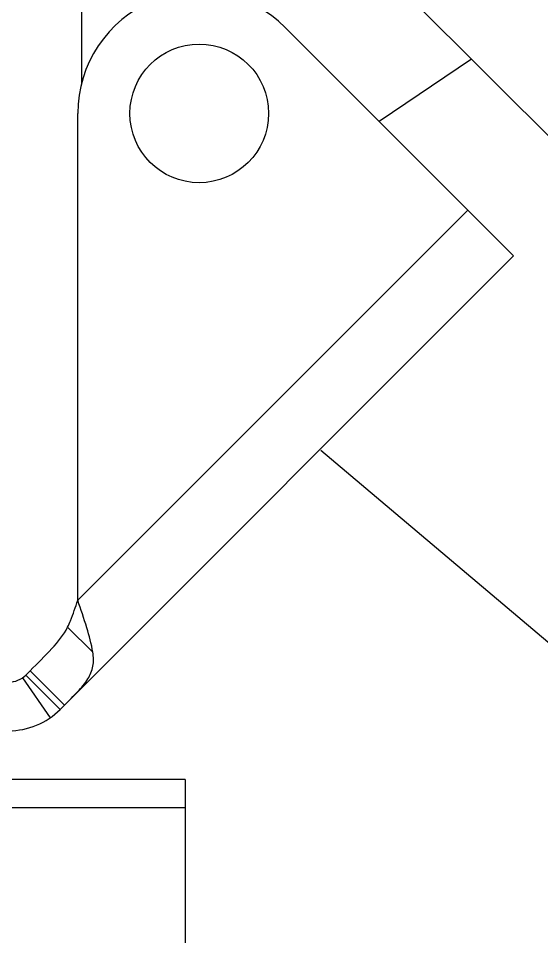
# Model space of a CAD drawing. Extents: x 27938 to 1507990, y 110129 to 923079.
# Drawn here: x 555713 to 556241, y 365487 to 366413 of the extents above; entities that cross this region are included whole.
import ezdxf

# ---------------------------------------------------------------- set-up
doc = ezdxf.new("R2010")
doc.units = 0
doc.header["$LTSCALE"] = 1000
doc.header["$MEASUREMENT"] = 0
doc.styles.get("Standard").update_dxf_attribs({"font": 'gbenor.shx', "bigfont": 'gbcbig.shx'})
doc.dimstyles.get("Standard").update_dxf_attribs({"dimtxt": 0.18, "dimasz": 0.18, "dimexe": 0.18, "dimexo": 0.0625, "dimgap": 0.09, "dimtad": 0, "dimtih": 1, "dimtoh": 1, "dimdec": 4, "dimzin": 0, "dimdsep": 46, "dimtxsty": 'Standard', "dimcen": 0.09, "dimadec": 0, "dimazin": 0, "dimtfac": 1, "dimtdec": 4, "dimtofl": 0, "dimtmove": 0, "dimatfit": 3, "dimfxl": 1, "dimtolj": 1, "dimtzin": 0, "dimarcsym": 0})

msp = doc.modelspace()

# ---------------------------------------------------------------- linework, layer by layer
for p, q in [((556276.72, 366265.36), (556039.64, 366502.44)), ((555776.51, 366347.35), (555776.53, 366449.99)), ((555981.82, 366404.14), (556212.3, 366173.66)), ((556169.84, 366372.24), (556076.73, 366309.23)), ((555772.42, 365826.3), (555772.42, 366317.4)), ((556166.04, 366219.92), (555772.42, 365826.3)), ((555754.85, 365716.21), (556212.3, 366173.66)), ((555762.31, 365799.26), (555787.72, 365773.85)), ((555720.15, 365750.9), (555724.52, 365755.27)), ((555759.21, 365720.58), (555724.52, 365755.27)), ((555716.7, 365748.03), (555744.49, 365707.6)), ((555754.85, 365716.21), (555720.15, 365750.9)), ((555880.96, 365645.59), (555668.05, 365645.59)), ((555880.96, 365616.97), (555668.05, 365616.97))]:
    msp.add_line(p, q)
at = {"color": 7}
msp.add_line((555880.96, 365645.59), (555880.96, 365003.65), dxfattribs=at)
msp.add_circle((555895.08, 366317.4), 69.92)
for centre, radius, start, end in [((555895.08, 366317.4), 122.66, 45, 180), ((555702.81, 365768.25), 24.53, 270, 315), ((555702.81, 365768.25), 73.6, 270, 315)]:
    msp.add_arc(centre, radius, start, end)
for points, knots in [([(555762.31, 365799.26), (555763.33, 365801.37), (555767.22, 365810.19), (555770.18, 365819.37), (555772.42, 365826.3)], [0, 0, 0, 0, 0.243558, 1, 1, 1, 1]), ([(555787.72, 365773.85), (555786.34, 365782.21), (555781.5, 365799.86), (555775.59, 365817.08), (555772.42, 365826.3)], [0, 0, 0, 0, 0.46516, 1, 1, 1, 1]), ([(555724.52, 365755.27), (555731.9, 365762.65), (555745.67, 365776.12), (555758.42, 365791.2), (555762.31, 365799.26)], [0, 0, 0, 0, 0.53832, 1, 1, 1, 1]), ([(555759.21, 365720.58), (555763.74, 365725.1), (555772.13, 365733.36), (555782.96, 365745.81), (555788.76, 365759.69), (555788.48, 365769.22), (555787.72, 365773.85)], [0, 0, 0, 0, 0.30379, 0.559468, 0.777636, 1, 1, 1, 1])]:
    msp.add_open_spline(points, degree=3, knots=knots)

# ---------------------------------------------------------------- leaders
msp.add_leader([(556017.61, 365977.69), (556585.01, 365498.44)], dimstyle='Standard', override={"dimgap": 20})

doc.saveas('drawing.dxf')
